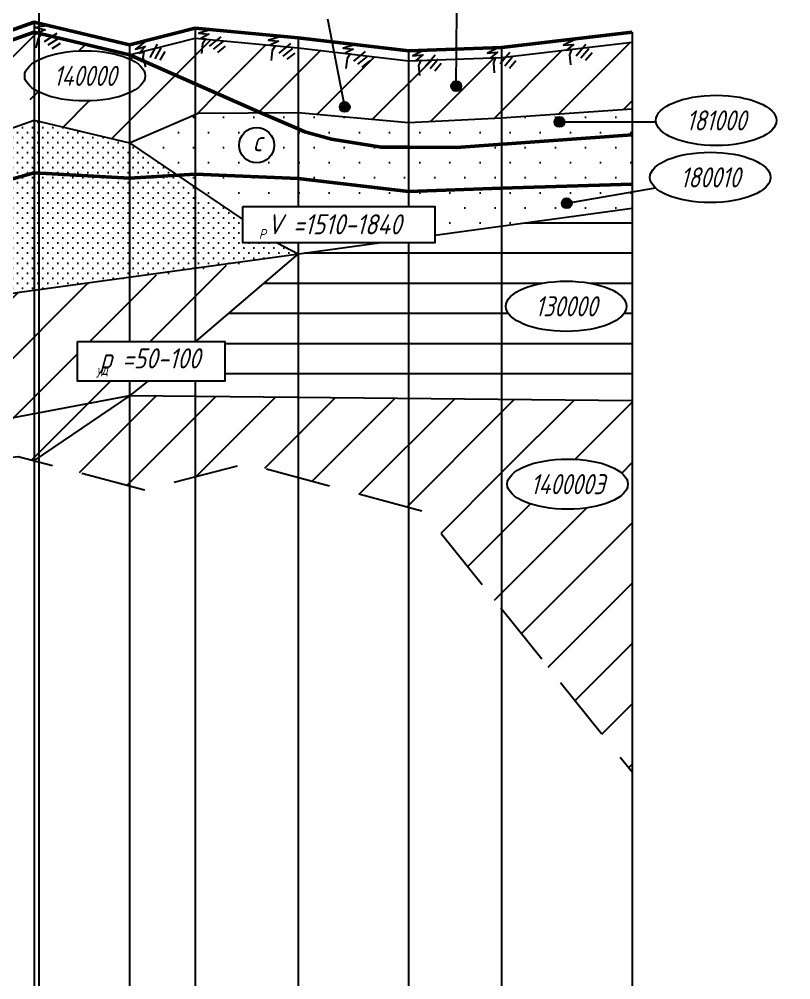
# Model space of a CAD drawing. Extents: x 0 to 1709, y -39 to 624.
# Drawn here: x 1061.5 to 1138.2, y 428.4 to 524 of the extents above; entities that cross this region are included whole.
import ezdxf
from ezdxf import colors
from ezdxf.entities.mleader import LeaderData, LeaderLine
from ezdxf.enums import TextEntityAlignment as Align
from ezdxf.math import Vec2, Vec3

# ---------------------------------------------------------------- set-up
doc = ezdxf.new("R2010")
doc.units = 0
doc.linetypes.add('ИИ27003', pattern=[9.5, 6.5, -3])
for name, color, linetype, lineweight in [('ИИ_ГЕОЛОГИЯ_025', 7, 'Continuous', 25), ('ИИ_ГЕОЛОГИЯ_050', 7, 'Continuous', 50), ('ИИ_ГЕОФИЗИКА_025', 7, 'Continuous', 25), ('ИИ_ПРОФИЛЬ_025', 7, 'Continuous', 25)]:
    doc.layers.add(name, color=color, linetype=linetype, lineweight=lineweight)
doc.layers.add('Профиль', color=7, linetype='Continuous')
doc.layers.add('ТХ-Л', color=140, linetype='Continuous')
doc.styles.add('VNIPISIMPLEXCUR', font='simplex.shx', dxfattribs={"width": 0.8, "oblique": 15})
doc.linetypes.add('ИИ27001', pattern='A,2.5,[1,3dservice.shx,S=1.85,R=180.00002,X=0,Y=0],2.5,-1', length=6)
doc.linetypes.add('ИИ27002', pattern='A,2,-0.6,[1,3dservice.shx,S=0.6,R=30.000013,X=0.9,Y=0],-0.6,[1,3dservice.shx,S=0.6,R=-30.000013,X=0.3,Y=0],-0.6,[1,3dservice.shx,S=0.6,R=209.999975,X=-0.3,Y=0],-0.6,[1,3dservice.shx,S=0.6,R=150.000007,X=-0.9,Y=0],-0.6,2', length=7)
doc.linetypes.add('ИИ27005', pattern='A,2.5,[1,3dservice.shx,S=1.85,R=180.00002,X=0,Y=0],2.5,-2,[4,3dservice.shx,S=0.5,R=0,X=0,Y=0],-2', length=9)
pattern_1 = [(0, (-113.7096, -78.30115), (0.5, 0.5), [0, -1])]
pattern_2 = [(45, (-113.7096, -78.301), (-3, 3), [])]
pattern_3 = [(0, (-113.7096, -78.3012), (1.5, 1.5), [0, -3])]
pattern_4 = [(0, (-113.7096, -78.3012), (0, 3), [])]

# ---------------------------------------------------------------- blocks, each defined once
blk = doc.blocks.new('ИИ16001')
at = {"linetype": 'Continuous', "lineweight": 25}
h = blk.add_hatch(color=0, dxfattribs=at)
edge = h.paths.add_edge_path()
edge.add_arc((0, 0), 0.5, 0, 360)
at = {"color": 0, "linetype": 'Continuous', "lineweight": 25}
blk.add_circle((0, 0), 0.5, dxfattribs=at)
blk = doc.blocks.new('ИИ25010')
at = {"color": 0, "linetype": 'Continuous', "lineweight": 25}
for points in [[(0, 0), (3, 0), (0.5, -1), (2.5, -1), (1, -2), (2, -2), (1.5, -3), (1.5, -5)], [(4.94, -1.23), (2.82, -3.35)], [(5.47, -2.12), (3.7, -3.88)], [(6, -3), (4.59, -4.41)]]:
    blk.add_lwpolyline(points, dxfattribs=at)
blk = doc.blocks.new('ИИ25020')
at = {"color": 0, "linetype": 'Continuous', "lineweight": 25}
blk.add_ellipse((0, 0), major_axis=(-6, 0), ratio=0.416667, dxfattribs=at)
at = {"color": 0, "linetype": 'Continuous', "style": 'VNIPISIMPLEXCUR', "oblique": 15, "width": 0.75}
blk.add_attdef('INDEX', text='', height=2, dxfattribs=at).set_placement((0, 0), align=Align.MIDDLE_CENTER)
blk = doc.blocks.new('ИИ25042')
at = {"color": 0, "linetype": 'Continuous', "lineweight": 25}
blk.add_circle((0, 0), 1.75, dxfattribs=at)
at = {"color": 0, "linetype": 'Continuous', "style": 'VNIPISIMPLEXCUR', "oblique": 15, "width": 0.8}
blk.add_attdef('CAPTION', text='', height=2, dxfattribs=at).set_placement((0, 0.3), align=Align.MIDDLE_CENTER)

msp = doc.modelspace()

# ---------------------------------------------------------------- hatches: boundary and pattern name
at = {"layer": 'ИИ_ГЕОЛОГИЯ_025'}
h = msp.add_hatch(dxfattribs=at)
h.set_pattern_fill('ИИ_СУГЛИНОК', color=256, pattern_type=2)
h.set_pattern_definition(pattern_2)
h.paths.add_polyline_path([(1062.9412, 522.66), (1058.5241, 521.0971), (1058.5204, 521.0653), (1058.0502, 520.8953), (1058.0843, 520.9414), (1049.9412, 518.06), (1049.9412, 509.3147), (1062.9412, 513.9114)])
edge = h.paths.add_edge_path(flags=16)
edge.add_ellipse((1056.6332, 515.5651), major_axis=(-6, 0), ratio=0.4166667, start_angle=0, end_angle=360)
h.paths.add_polyline_path([(1078.9412, 517.5436), (1072.4412, 520.41), (1072.4412, 511.6574), (1078.9412, 514.4867)])
h.paths.add_polyline_path([(1084.0662, 515.2835), (1078.9412, 517.5436), (1078.9412, 514.4867), (1079.241, 514.6172), (1085.5049, 514.6566)])
h.paths.add_polyline_path([(1072.4057, 520.018), (1072.4412, 520.0011), (1072.4412, 520.41), (1063.6984, 522.4807), (1063.691, 522.4716), (1063.2032, 522.5813), (1063.23, 522.5916), (1062.9412, 522.66), (1062.9412, 519.6669), (1062.9971, 519.7042), (1063.1808, 519.8131), (1063.378, 519.9178), (1063.5884, 520.018), (1063.8112, 520.1134), (1064.046, 520.2036), (1064.2919, 520.2886), (1064.5483, 520.368), (1064.8145, 520.4416), (1065.0897, 520.5091), (1065.3732, 520.5705), (1065.6641, 520.6255), (1065.9616, 520.674), (1066.2649, 520.7158), (1066.5731, 520.7508), (1066.8853, 520.7789), (1067.2007, 520.8001), (1067.5183, 520.8142), (1067.8373, 520.8213), (1068.1568, 520.8213), (1068.4757, 520.8142), (1068.7934, 520.8001), (1069.1088, 520.7789), (1069.421, 520.7508), (1069.7292, 520.7158), (1070.0325, 520.674), (1070.33, 520.6255), (1070.6209, 520.5705), (1070.9043, 520.5091), (1071.1796, 520.4416), (1071.4458, 520.368), (1071.7022, 520.2886), (1071.9481, 520.2036), (1072.1828, 520.1134)])
h.paths.add_polyline_path([(1072.4412, 516.6433), (1072.4057, 516.6264), (1072.1828, 516.5311), (1071.9481, 516.4408), (1071.7022, 516.3558), (1071.4458, 516.2765), (1071.1796, 516.2029), (1070.9043, 516.1353), (1070.6209, 516.0739), (1070.33, 516.0189), (1070.0325, 515.9705), (1069.7292, 515.9287), (1069.421, 515.8936), (1069.1088, 515.8655), (1068.7934, 515.8443), (1068.4757, 515.8302), (1068.1568, 515.8231), (1067.8373, 515.8231), (1067.5183, 515.8302), (1067.2007, 515.8443), (1066.8853, 515.8655), (1066.5731, 515.8936), (1066.2649, 515.9287), (1065.9616, 515.9705), (1065.6641, 516.0189), (1065.3732, 516.0739), (1065.0897, 516.1353), (1064.8145, 516.2029), (1064.5483, 516.2765), (1064.2919, 516.3558), (1064.046, 516.4408), (1063.8112, 516.5311), (1063.5884, 516.6264), (1063.378, 516.7266), (1063.1808, 516.8313), (1062.9971, 516.9402), (1062.9412, 516.9775), (1062.9412, 513.9114), (1072.4412, 511.6574)])
h = msp.add_hatch(dxfattribs=at)
h.set_pattern_fill('ИИ_СУГЛИНОК', color=256, pattern_type=2)
h.set_pattern_definition(pattern_2)
h.paths.add_polyline_path([(1078.9412, 522.06), (1073.472, 520.6717), (1073.3823, 520.5681), (1073.8643, 520.7011), (1073.7563, 520.1526), (1073.8576, 519.7854), (1078.9412, 517.5436)])
h.paths.add_polyline_path([(1089.1912, 521.11), (1086.9376, 521.3189), (1086.9292, 521.3058), (1086.4321, 521.3598), (1086.4418, 521.3648), (1078.9412, 522.06), (1078.9412, 517.5436), (1084.0662, 515.2835), (1085.5049, 514.6566), (1089.1912, 514.6798)])
h.paths.add_polyline_path([(1092.7825, 520.6856), (1089.1912, 521.11), (1089.1912, 514.6798), (1100.1912, 513.6752), (1100.1912, 519.81), (1092.7825, 520.6856), (1093.7405, 515.7192, -0.4711883), (1094.3352, 515.2282, -1), (1093.3352, 515.2282, -0.3594453), (1093.7405, 515.7192)])
h.paths.add_polyline_path([(1109.4412, 520.16), (1108.5865, 520.1277), (1108.3305, 520.1056), (1108.3468, 520.1186), (1104.9457, 519.9899), (1104.9296, 517.7928, -0.4120679), (1105.4259, 517.2928, -1), (1104.4259, 517.2928, -0.4163624), (1104.9296, 517.7928), (1104.9457, 519.9899), (1100.1912, 519.81), (1100.1912, 513.6752), (1109.4412, 514.1322)])
h.paths.add_polyline_path([(1122.4412, 521.66), (1116.4116, 520.9643), (1116.3998, 520.9345), (1115.9016, 520.8915), (1115.9221, 520.9078), (1109.8844, 520.2112), (1109.4412, 519.6841), (1109.4412, 514.1322), (1122.4412, 515.0509)])
h = msp.add_hatch(dxfattribs=at)
h.set_pattern_fill('ИИ_ПЕСОК_СРЕДНИЙ', color=256, pattern_type=2)
h.set_pattern_definition(pattern_3)
h.paths.add_polyline_path([(1078.9412, 514.4867), (1072.4412, 511.6574), (1078.9412, 507.247)])
h = msp.add_hatch(dxfattribs=at)
h.set_pattern_fill('ИИ_ПЕСОК_СРЕДНИЙ', color=256, pattern_type=2)
h.set_pattern_definition(pattern_3)
h.paths.add_polyline_path([(1089.1912, 514.6798), (1079.241, 514.6172), (1078.9412, 514.4867), (1078.9412, 507.247), (1083.6891, 504.0254), (1083.6891, 505.3167), (1089.1912, 505.3167)])
h.paths.add_polyline_path([(1083.3306, 511.4255, -1), (1086.8306, 511.4255, -1)], flags=16)
h.paths.add_polyline_path([(1084.1782, 510.5727), (1085.9115, 510.394), (1086.4474, 512.394), (1084.7141, 512.5727)], flags=8)
h = msp.add_hatch(dxfattribs=at)
h.set_pattern_fill('ИИ_ПЕСОК_СРЕДНИЙ', color=256, pattern_type=2)
h.set_pattern_definition(pattern_3)
h.paths.add_polyline_path([(1100.1912, 513.6752), (1089.1912, 514.6798), (1089.1912, 505.3167), (1100.1912, 505.3167)])
h.paths.add_polyline_path([(1109.4412, 514.1322), (1100.1912, 513.6752), (1100.1912, 505.3167), (1102.8066, 505.3167), (1102.8066, 502.4765), (1109.4412, 503.3866)])
h.paths.add_polyline_path([(1122.4412, 513.7364), (1115.701, 513.7364, -1), (1114.701, 513.7364, -1), (1115.701, 513.7364), (1122.4412, 513.7364), (1122.4412, 515.0509), (1109.4412, 514.1322), (1109.4412, 503.3866), (1122.4412, 505.1699), (1122.4412, 506.7799), (1116.416, 505.7294, -0.043181), (1116.4235, 505.6435, -1), (1115.4235, 505.6435, -0.9172128), (1116.416, 505.7294), (1122.4412, 506.7799)])
h = msp.add_hatch(dxfattribs=at)
h.set_pattern_fill('ИИ_ПЕСОК_ПЫЛЕВАТЫЙ', color=256, pattern_type=2)
h.set_pattern_definition(pattern_1)
h.paths.add_polyline_path([(1022.4412, 499), (1022.1039, 498.9747), (1013.9116, 496.9015), (1013.9116, 496.8995), (1013.9035, 496.8995), (1010.1912, 495.96), (1010.1912, 488.96), (1022.4412, 490.8344)])
h.paths.add_polyline_path([(1014.4445, 493.5324), (1010.429, 493.5324), (1010.429, 495.8124), (1014.4445, 495.8124)], flags=16)
h.paths.add_polyline_path([(1022.4412, 503.1991), (1011.1912, 499.46), (1010.1912, 499.46), (1010.1912, 495.96), (1013.9035, 496.8995), (1010.429, 496.8995), (1010.429, 499.1795), (1013.9116, 499.1795), (1013.9116, 496.9015), (1022.1039, 498.9747), (1022.4412, 499.06)])
h.paths.add_polyline_path([(1029.3212, 504.3129), (1022.4412, 503.1991), (1022.4412, 499.9317), (1027.5195, 500.3153), (1029.3212, 500.4488)])
h.paths.add_polyline_path([(1029.3212, 499.5169), (1022.4412, 499), (1022.4412, 490.8344), (1029.3212, 491.8871)])
h.paths.add_polyline_path([(1039.6912, 500.316), (1039.297, 500.2663), (1029.3212, 499.5169), (1029.3212, 491.8871), (1039.6912, 493.4738)])
h.paths.add_polyline_path([(1039.6912, 501.2171), (1030.2394, 500.5168), (1029.3212, 500.26), (1029.3212, 499.5169), (1039.297, 500.2663), (1039.6912, 500.316)])
h.paths.add_polyline_path([(1039.6912, 507.3002), (1029.3212, 504.3129), (1029.3212, 500.4488), (1030.2394, 500.5168), (1039.6912, 503.16)])
h.paths.add_polyline_path([(1039.6912, 503.16), (1030.2394, 500.5168), (1039.6912, 501.2171)], flags=17)
h.paths.add_polyline_path([(1049.9412, 505.06), (1039.6912, 503.16), (1039.6912, 501.2171), (1039.8118, 501.2261), (1048.3206, 502.3011), (1049.9412, 502.5958)])
h.paths.add_polyline_path([(1049.9412, 509.3147), (1039.6912, 507.3002), (1039.6912, 503.16), (1049.9412, 505.06)])
h.paths.add_polyline_path([(1049.9412, 501.6103), (1039.6912, 500.316), (1039.6912, 493.4738), (1049.9412, 495.0421)])
h.paths.add_polyline_path([(1062.9412, 503.9717), (1053.5973, 502.072), (1049.9412, 501.6103), (1049.9412, 495.0421), (1061.4802, 496.8077), (1062.9412, 496.9914)])
h.paths.add_polyline_path([(1059.2335, 499.1457, -1), (1055.7335, 499.1457, -1)], flags=16)
h.paths.add_polyline_path([(1056.8257, 500.0103), (1058.2485, 500.0103), (1058.2485, 498.397), (1056.8257, 498.397)], flags=0)
h.paths.add_polyline_path([(1062.9412, 503.9717), (1062.9412, 504.9547), (1062.5464, 504.8874), (1049.9412, 502.5958), (1049.9412, 501.6103), (1053.5973, 502.072)])
h.paths.add_polyline_path([(1062.9412, 508.678), (1049.9412, 505.06), (1049.9412, 502.5958), (1062.5464, 504.8874), (1062.9412, 504.9547)])
h.paths.add_polyline_path([(1062.9412, 513.9114), (1049.9412, 509.3147), (1049.9412, 505.06), (1062.9412, 508.678)])
h.paths.add_polyline_path([(1009.7122, 492.8557), (1014.2551, 492.5367), (1015.212, 496.1081), (1010.6692, 496.4271)], flags=9)
h.paths.add_polyline_path([(1009.7122, 496.2228), (1013.5694, 495.9038), (1014.5263, 499.4752), (1010.6692, 499.7942)], flags=9)
h = msp.add_hatch(dxfattribs=at)
h.set_pattern_fill('ИИ_ПЕСОК_ПЫЛЕВАТЫЙ', color=256, pattern_type=2)
h.set_pattern_definition(pattern_1)
h.paths.add_polyline_path([(1049.9412, 501.6103), (1049.9412, 502.5958), (1048.3206, 502.3011), (1039.8118, 501.2261), (1039.6912, 501.2171), (1039.6912, 500.316)])
h.paths.add_polyline_path([(1072.4412, 506.3255), (1069.9818, 506.1542), (1062.9412, 504.9547), (1062.9412, 503.9717), (1067.445, 504.8874), (1072.4412, 505.3572)])
h.paths.add_polyline_path([(1072.4412, 508.1442), (1062.9412, 508.678), (1062.9412, 504.9547), (1069.9818, 506.1542), (1072.4412, 506.3255)])
h.paths.add_polyline_path([(1072.4412, 511.6574), (1062.9412, 513.9114), (1062.9412, 508.678), (1072.4412, 508.1442)])
h.paths.add_polyline_path([(1072.4412, 505.3572), (1067.445, 504.8874), (1062.9412, 503.9717), (1062.9412, 496.9914), (1072.4412, 498.186)])
h.paths.add_polyline_path([(1078.9412, 505.8155), (1077.3044, 505.8146), (1072.4412, 505.3572), (1072.4412, 498.186), (1078.9412, 499.0033)])
h.paths.add_polyline_path([(1078.9412, 506.6667), (1077.8829, 506.7044), (1072.4412, 506.3255), (1072.4412, 505.3572), (1077.3044, 505.8146), (1078.9412, 505.8155)])
h.paths.add_polyline_path([(1078.9412, 507.247), (1077.1969, 508.4305), (1072.4412, 508.1442), (1072.4412, 506.3255), (1077.8829, 506.7044), (1078.9412, 506.6667)])
h.paths.add_polyline_path([(1072.4412, 511.6574), (1072.4412, 508.1442), (1077.1969, 508.4305)])
h = msp.add_hatch(dxfattribs=at)
h.set_pattern_fill('ИИ_ПЕСОК_ПЫЛЕВАТЫЙ', color=256, pattern_type=2)
h.set_pattern_definition(pattern_1)
h.paths.add_polyline_path([(1083.6891, 504.0254), (1081.0492, 505.8167), (1078.9412, 505.8155), (1078.9412, 499.0033), (1089.1912, 500.6089), (1087.0993, 501.7116), (1083.6891, 501.7116)])
h = msp.add_hatch(dxfattribs=at)
h.set_pattern_fill('ИИ_ГЛИНА', color=256, pattern_type=2)
h.set_pattern_definition(pattern_4)
h.paths.add_polyline_path([(1122.4412, 505.1699), (1109.4412, 503.3866), (1109.4412, 486.12), (1122.4412, 485.9972)])
edge = h.paths.add_edge_path(flags=16)
edge.add_ellipse((1115.8674, 495.3929), major_axis=(-6, 0), ratio=0.4166667, start_angle=0, end_angle=360)
h.paths.add_polyline_path([(1111.3048, 494.0268), (1120.162, 493.7589), (1120.9658, 496.7589), (1112.1087, 497.0268)], flags=8)
h = msp.add_hatch(dxfattribs=at)
h.set_pattern_fill('ИИ_ГЛИНА', color=256, pattern_type=2)
h.set_pattern_definition(pattern_4)
h.paths.add_polyline_path([(1109.4412, 503.3866), (1102.8066, 502.4765), (1102.8066, 501.7116), (1100.1912, 501.7116), (1100.1912, 486.2074), (1109.4412, 486.12)])
h.paths.add_polyline_path([(1100.1912, 501.7116), (1097.2299, 501.7116), (1089.1912, 500.6089), (1089.1912, 486.3114), (1100.1912, 486.2074)])
h.paths.add_polyline_path([(1089.1912, 500.6089), (1078.9939, 491.8771), (1081.9183, 491.8771), (1081.9183, 487.9495), (1078.9412, 487.9495), (1078.9412, 486.4082), (1089.1912, 486.3114)])
h.paths.add_polyline_path([(1078.9412, 487.9495), (1074.2344, 487.9495), (1072.4412, 486.4696), (1078.9412, 486.4082)])
h = msp.add_hatch(dxfattribs=at)
h.set_pattern_fill('ИИ_СУГЛИНОК', color=256, pattern_type=2)
h.set_pattern_definition(pattern_2)
h.paths.add_polyline_path([(1021.2841, 488.121), (1017.2179, 488.121), (1017.2179, 485.841), (1021.2841, 485.841)], flags=0)
edge = h.paths.add_edge_path()
edge.add_ellipse((1032.3336, 485.6771), major_axis=(-6, 0), ratio=0.4166667, start_angle=-59.862586, end_angle=54.486593, ccw=False)
edge.add_line((1029.3212, 487.8392), (1029.3212, 491.8871))
edge.add_line((1029.3212, 491.8871), (1010.6271, 489.0267))
edge.add_line((1010.6271, 489.0267), (1010.6271, 489.0051))
edge.add_line((1010.6271, 489.0051), (1014.4384, 489.0051))
edge.add_line((1014.4384, 489.0051), (1014.4384, 486.7251))
edge.add_line((1014.4384, 486.7251), (1010.6271, 486.7251))
edge.add_line((1010.6271, 486.7251), (1010.6271, 488.96))
edge.add_line((1010.6271, 488.96), (1010.1912, 488.96))
edge.add_line((1010.1912, 488.96), (1010.1912, 481.46))
edge.add_line((1010.1912, 481.46), (1026.8493, 481.7927))
edge.add_line((1026.8493, 481.7927), (1028.8483, 483.6421))
h.paths.add_polyline_path([(1021.2841, 485.841), (1017.2179, 485.841), (1017.2179, 488.121), (1021.2841, 488.121)], flags=16)
h.paths.add_polyline_path([(1023.6936, 484.7668), (1023.6936, 482.4868), (1014.4464, 482.4868), (1014.4464, 484.7668)], flags=16)
h.paths.add_polyline_path([(1016.1061, 487.0268), (1015.5288, 486.0268), (1014.9514, 487.0268)], flags=16)
edge = h.paths.add_edge_path()
edge.add_ellipse((1032.3336, 485.6771), major_axis=(-6, 0), ratio=0.4166667, start_angle=59.862586, end_angle=300.137414, ccw=False)
edge.add_line((1029.3212, 483.515), (1029.3212, 481.8421))
edge.add_line((1029.3212, 481.8421), (1039.6912, 482.0492))
edge.add_line((1039.6912, 482.0492), (1039.6912, 493.4738))
edge.add_line((1039.6912, 493.4738), (1029.3212, 491.8871))
edge.add_line((1029.3212, 491.8871), (1029.3212, 487.8392))
h.paths.add_polyline_path([(1049.9412, 495.0421), (1039.6912, 493.4738), (1039.6912, 482.0492), (1049.9412, 482.2539)])
h.paths.add_polyline_path([(1062.9412, 496.9914), (1061.4802, 496.8077), (1049.9412, 495.0421), (1049.9412, 482.2539), (1062.9412, 484.6896)])
h.paths.add_polyline_path([(1072.4412, 498.186), (1062.9412, 496.9914), (1062.9412, 484.6896), (1072.4412, 486.4696), (1072.4412, 487.9495), (1067.2459, 487.9495), (1067.2459, 491.8771), (1072.4412, 491.8771)])
h.paths.add_polyline_path([(1078.9412, 499.0033), (1072.4412, 498.186), (1072.4412, 491.8771), (1078.9412, 491.8771)])
h.paths.add_polyline_path([(1089.1912, 500.6089), (1078.9412, 499.0033), (1078.9412, 491.8771), (1078.9939, 491.8771)])
h.paths.add_polyline_path([(1009.7316, 486.0484), (1014.2745, 485.7294), (1015.2314, 489.3008), (1010.6886, 489.6198)])
h = msp.add_hatch(dxfattribs=at)
h.set_pattern_fill('ИИ_СУГЛИНОК', color=256, pattern_type=2)
h.set_pattern_definition(pattern_2)
h.paths.add_polyline_path([(1062.9412, 484.6896), (1049.9412, 482.2539), (1049.9412, 479.2124), (1061.3591, 480.4654), (1062.9412, 480.0476)])
h.paths.add_polyline_path([(1072.4412, 486.4696), (1062.9412, 484.6896), (1062.9412, 480.0476)], flags=17)
h.paths.add_polyline_path([(1072.4412, 486.4696), (1062.9412, 480.0476), (1072.4412, 477.5387)])
h.paths.add_polyline_path([(1078.9412, 486.4082), (1072.4412, 486.4696), (1072.4412, 477.5387), (1073.9231, 477.1473), (1078.9412, 478.4308)])
h.paths.add_polyline_path([(1089.1912, 486.3114), (1078.9412, 486.4082), (1078.9412, 478.4308), (1084.1165, 479.7544), (1089.1912, 478.3831)])
h.paths.add_polyline_path([(1100.1912, 486.2074), (1089.1912, 486.3114), (1089.1912, 478.3831), (1100.1912, 475.4108)])
h.paths.add_polyline_path([(1109.4412, 486.12), (1100.1912, 486.2074), (1100.1912, 475.4108), (1101.6586, 475.0143), (1109.4412, 465.295)])
h = msp.add_hatch(dxfattribs=at)
h.set_pattern_fill('ИИ_СУГЛИНОК', color=256, pattern_type=2)
h.set_pattern_definition(pattern_2)
h.paths.add_polyline_path([(1122.4412, 485.9972), (1109.4412, 486.12), (1109.4412, 465.295), (1122.4412, 449.06)])
edge = h.paths.add_edge_path(flags=16)
edge.add_ellipse((1116.0097, 477.6975), major_axis=(-6, 0), ratio=0.4166667, start_angle=0, end_angle=360)
h.paths.add_polyline_path([(1110.5543, 476.3315), (1121.1972, 476.0636), (1122.001, 479.0636), (1111.3582, 479.3315)], flags=24)

# ---------------------------------------------------------------- linework, layer by layer
at = {"layer": 'ИИ_ГЕОЛОГИЯ_025', "flags": 128}
for points in [[(1104.9259, 517.2928), (1104.9814, 524.8563)], [(1010.1912, 508.96), (1022.4412, 512.06), (1029.3212, 513.26), (1039.6912, 516.16), (1049.9412, 518.06), (1062.9412, 522.66), (1072.4412, 520.41), (1078.9412, 522.06), (1089.1912, 521.11), (1100.1912, 519.81), (1109.4412, 520.16), (1122.4412, 521.66)], [(1011.1912, 499.46), (1011.1912, 499.46), (1022.4412, 503.1991), (1029.3212, 504.3129), (1039.6912, 507.3002), (1049.9412, 509.3147), (1062.9412, 513.9114), (1072.4412, 511.6574), (1079.241, 514.6172), (1089.1912, 514.6798), (1100.1912, 513.6752), (1109.4412, 514.1322), (1122.4412, 515.0509)], [(1115.201, 513.7364), (1124.7972, 513.7364)], [(1072.4412, 511.6574), (1083.6891, 504.0254)], [(1115.9235, 505.6435), (1124.7417, 507.181)], [(1102.8066, 502.4765), (1122.4412, 505.1699)], [(1010.1912, 488.96), (1061.4802, 496.8077), (1097.2299, 501.7116)], [(1087.0993, 501.7116), (1089.1912, 500.6089)], [(1089.1912, 500.6089), (1078.9939, 491.8771)], [(1074.2344, 487.9495), (1072.4412, 486.4696)], [(1072.4412, 486.4696), (1062.9412, 480.0476)], [(1122.4412, 485.9972), (1072.4412, 486.4696)]]:
    msp.add_lwpolyline(points, dxfattribs=at)
at = {"layer": 'ИИ_ГЕОЛОГИЯ_025', "linetype": 'ИИ27002', "flags": 128}
msp.add_lwpolyline([(1072.4412, 486.4696), (1049.9412, 482.2539)], dxfattribs=at)
at = {"layer": 'ИИ_ГЕОЛОГИЯ_025', "linetype": 'ИИ27003', "flags": 128}
msp.add_lwpolyline([(1011.1912, 474.96), (1061.3591, 480.4654), (1073.9231, 477.1473), (1084.1165, 479.7544), (1101.6586, 475.0143), (1122.4412, 449.06)], dxfattribs=at)
at = {"layer": 'ИИ_ГЕОЛОГИЯ_050', "linetype": 'ИИ27001', "flags": 128}
for points in [[(1010.1912, 509.96), (1022.4412, 513.06), (1029.3212, 514.26), (1039.6912, 517.16), (1049.9412, 519.06), (1062.9412, 523.66), (1072.4412, 521.41), (1078.9412, 523.06), (1089.1912, 522.11), (1100.1912, 520.81), (1109.4412, 521.16), (1122.4412, 522.66)], [(1122.4412, 512.4683), (1104.9293, 511.1802), (1100.1912, 511.2141), (1097.453, 511.2336), (1092.5031, 512.0194), (1089.8773, 512.7516), (1089.1912, 513.0506), (1085.5049, 514.6566), (1072.4412, 520.41), (1062.9412, 522.66), (1049.9412, 518.06), (1039.6912, 516.16), (1029.3212, 513.26), (1022.4412, 512.06), (1010.1912, 508.96)]]:
    msp.add_lwpolyline(points, dxfattribs=at)
at = {"layer": 'ИИ_ГЕОЛОГИЯ_050', "linetype": 'ИИ27005', "flags": 128}
msp.add_lwpolyline([(1122.4412, 507.558), (1109.4412, 507.16), (1100.1912, 506.81), (1089.1912, 508.11), (1078.9412, 508.5356), (1072.4412, 508.1442), (1062.9412, 508.678), (1049.9412, 505.06), (1039.6912, 503.16), (1029.3212, 500.26), (1022.4412, 499.06), (1010.1912, 495.96)], dxfattribs=at)
at = {"layer": 'ИИ_ГЕОФИЗИКА_025', "flags": 128}
msp.add_lwpolyline([(1093.8352, 515.2282), (1092.1477, 523.9773)], dxfattribs=at)
for points in [[(1083.6891, 505.3167), (1102.8066, 505.3167), (1102.8066, 501.7116), (1083.6891, 501.7116)], [(1067.2459, 491.8771), (1081.9183, 491.8771), (1081.9183, 487.9495), (1067.2459, 487.9495)]]:
    msp.add_lwpolyline(points, close=True, dxfattribs=at)
at = {"layer": 'ИИ_ПРОФИЛЬ_025', "flags": 128}
for points in [[(979.4412, 507.91), (987.6912, 508.51), (997.4412, 508.86), (1009.1912, 509.96), (1022.4412, 513.06), (1029.3212, 514.26), (1039.6912, 517.16), (1049.9412, 519.06), (1062.9412, 523.66), (1072.4412, 521.41), (1078.9412, 523.06), (1089.1912, 522.11), (1100.1912, 520.81), (1109.4412, 521.16), (1122.4412, 522.66)], [(1062.9412, 523.66), (1062.9412, 337.81)], [(1078.9412, 523.06), (1078.9412, 491.8771)], [(1089.1912, 522.11), (1089.1912, 505.3167)], [(1122.4412, 522.66), (1122.4412, 337.81)], [(1072.4412, 521.41), (1072.4412, 491.8771)], [(1109.4412, 521.16), (1109.4412, 337.81)], [(1100.1912, 520.81), (1100.1912, 505.3167)], [(1089.1912, 501.7116), (1089.1912, 337.81)], [(1100.1912, 501.7116), (1100.1912, 337.81)], [(1072.4412, 487.9495), (1072.4412, 337.81)], [(1078.9412, 487.9495), (1078.9412, 337.81)]]:
    msp.add_lwpolyline(points, dxfattribs=at)
at = {"layer": 'Профиль'}
msp.add_lwpolyline([(979.4412, 507.91), (987.6912, 508.51), (997.4412, 508.86), (1009.1912, 509.96), (1022.4412, 513.06), (1029.3212, 514.26), (1039.6912, 517.16), (1049.9412, 519.06), (1062.9412, 523.66), (1072.4412, 521.41), (1078.9412, 523.06), (1089.1912, 522.11), (1100.1912, 520.81), (1109.4412, 521.16), (1122.4412, 522.66)], dxfattribs=at)
at = {"layer": 'ТХ-Л'}
msp.add_line((1063.4412, 337.8606), (1063.4412, 582.422), dxfattribs=at)

# ---------------------------------------------------------------- block references
at = {"layer": 'ИИ_ГЕОЛОГИЯ_025', "xscale": 0.5, "yscale": 0.5, "zscale": 0.5}
for p, rotation in [((1062.9349, 523.6667), 347.32264534), ((1079.1192, 523.0976), 353.79809751), ((1072.6344, 521.3991), 15.42354374), ((1086.0431, 522.408), 353.79809751), ((1115.3174, 521.8447), 4.93828206), ((1093.4836, 521.6177), 353.79809751), ((1100.3093, 520.7949), 4.93828206), ((1107.7463, 521.0588), 4.93828206)]:
    msp.add_blockref('ИИ25010', p, dxfattribs=dict(at, rotation=rotation))
at = {"layer": 'ИИ_ГЕОЛОГИЯ_025'}
for p, values in [((1067.997, 518.3222), {'INDEX': '140000'}), ((1130.7865, 513.8856), {'INDEX': '181000'}), ((1130.2001, 508.2189), {'INDEX': '180010'}), ((1115.8674, 495.3929), {'INDEX': '130000'}), ((1116.0097, 477.6975), {'INDEX': '140000Э'})]:
    msp.add_blockref('ИИ25020', p, dxfattribs=at).add_auto_attribs(values)
for p in [(1104.9259, 517.2928), (1115.201, 513.7364), (1115.9235, 505.6435)]:
    msp.add_blockref('ИИ16001', p, dxfattribs=at)
ref = msp.add_blockref('ИИ25042', (1085.0806, 511.4255), dxfattribs=at)
ref.add_attrib('CAPTION', 'с', dxfattribs={"layer": '0', "color": 0, "linetype": 'Continuous', "height": 2, "style": 'VNIPISIMPLEXCUR', "oblique": 15, "width": 0.8}).set_placement((1085.1342, 511.8167), align=Align.MIDDLE_CENTER)
at = {"layer": 'ИИ_ГЕОФИЗИКА_025'}
msp.add_blockref('ИИ16001', (1093.8352, 515.2282), dxfattribs=at)

# ---------------------------------------------------------------- texts
at = {"layer": 'ИИ_ГЕОФИЗИКА_025', "style": 'VNIPISIMPLEXCUR', "oblique": 15, "width": 0.8}
for s, height, p in [('V =1510-1840', 2, (1092.8096, 503.5538)), ('P', 1, (1085.6378, 502.5874)), ('р =50-100', 2, (1074.4787, 490.2136)), ('уд', 1, (1069.7185, 489.0748))]:
    msp.add_text(s, height=height, dxfattribs=at).set_placement(p, align=Align.MIDDLE_CENTER)

# ---------------------------------------------------------------- leaders
at = {"layer": 'ТХ-Л', "linetype": 'Continuous', "ltscale": 100}
ml = msp.add_multileader_mtext('Standard', dxfattribs=at)
ml.set_content('1\\P', color=256, style='VNIPISIMPLEXCUR')
ml.set_leader_properties()
ml.build(insert=Vec2(0, 0))
ml.multileader.update_dxf_attribs({"leader_type": 0, "has_dogleg": 0, "text_left_attachment_type": 0, "text_right_attachment_type": 0, "dogleg_length": 0.36})
ctx = ml.context
ctx.base_point, ctx.char_height, ctx.plane_origin = Vec3(1485.4373, 603.5324), 3.5, Vec3(-2.9564, -5.4174)
ctx.left_attachment, ctx.right_attachment = 0, 0
notes = []
notes.append((ctx, [(0, (0, 0, 0), (0, 0), (1, 0), 1, [])]))
ctx.mtext.insert, ctx.mtext.flow_direction = Vec3(1487.4373, 603.5324), 5
for ctx, leaders in notes:
    for number, flags, end, landing, length, lines in leaders:
        leader = LeaderData()
        leader.index, (leader.has_last_leader_line, leader.has_dogleg_vector, leader.attachment_direction) = number, flags
        leader.last_leader_point, leader.dogleg_vector, leader.dogleg_length = Vec3(end), Vec3(landing), length
        for number, points, colour, breaks in lines:
            line = LeaderLine()
            line.index, line.vertices, line.color, line.breaks = number, Vec3.list(points), colors.encode_raw_color(colour), breaks
            leader.lines.append(line)
        ctx.leaders.append(leader)

doc.saveas('drawing.dxf')
